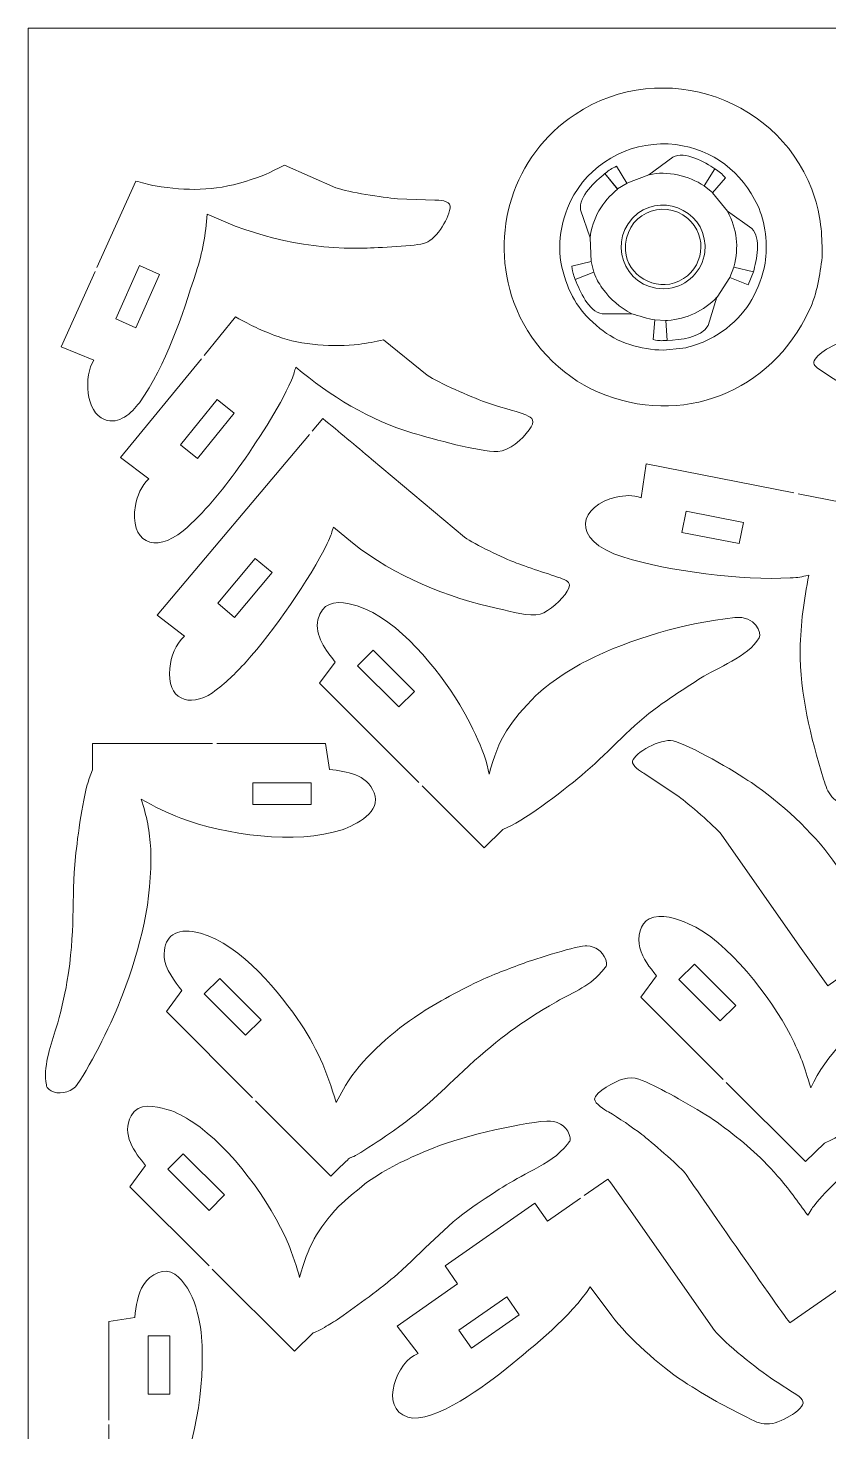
# Model space of a CAD drawing. Header units: centimetres. Extents: x -72 to 73, y -15 to 15.
# Drawn here: x 20.5 to 31.47, y -4.39 to 14.85 of the extents above; entities that cross this region are included whole.
import ezdxf

# ---------------------------------------------------------------- set-up
doc = ezdxf.new("R2010")
doc.units = ezdxf.units.CM
doc.header["$MEASUREMENT"] = 0
doc.layers.add('Camada 1', color=7, linetype='Continuous')

msp = doc.modelspace()

# ---------------------------------------------------------------- linework, layer by layer
at = {"layer": 'Camada 1', "color": 1, "lineweight": 9}
for points, knots in [([(20.5, -14.85), (20.5, -14.85), (41.5, -14.85), (41.5, -14.85), (41.5, -14.85), (41.5, -14.85), (41.5, 14.85), (41.5, 14.85), (41.5, 14.85), (41.5, 14.85), (20.5, 14.85), (20.5, 14.85), (20.5, 14.85), (20.5, 14.85), (20.5, -14.85), (20.5, -14.85), (20.5, -14.85), (20.5, -14.85), (20.5, -14.85), (20.5, -14.85)], [0, 0, 0, 0, 0.16666667, 0.16666667, 0.16666667, 0.16666667, 0.33333333, 0.33333333, 0.33333333, 0.33333333, 0.5, 0.5, 0.5, 0.5, 0.66666667, 0.66666667, 0.66666667, 0.66666667, 1, 1, 1, 1]), ([(30.06676, 10.7346), (29.89395, 10.60123), (29.68594, 10.50146), (29.46967, 10.46105), (29.46967, 10.46105), (29.46967, 10.46105), (29.19906, 10.43752), (29.19906, 10.43752), (29.19906, 10.43752), (28.90188, 10.43752), (28.56685, 10.53845), (28.33137, 10.7346), (28.33137, 10.7346), (28.05985, 10.96078), (27.92567, 11.1634), (27.82839, 11.50818), (27.82839, 11.50818), (27.73115, 11.85283), (27.80036, 12.25256), (27.9784, 12.56412), (27.9784, 12.56412), (28.25615, 13.05014), (28.82076, 13.32138), (29.3726, 13.25239), (29.3726, 13.25239), (29.88714, 13.18807), (30.27965, 12.87825), (30.49619, 12.41705), (30.49619, 12.41705), (30.59751, 12.20128), (30.64052, 11.86605), (30.5962, 11.62877), (30.5962, 11.62877), (30.52843, 11.26596), (30.36217, 10.96258), (30.06676, 10.7346)], [0, 0, 0, 0, 0.1, 0.1, 0.1, 0.1, 0.2, 0.2, 0.2, 0.2, 0.3, 0.3, 0.3, 0.3, 0.4, 0.4, 0.4, 0.4, 0.5, 0.5, 0.5, 0.5, 0.6, 0.6, 0.6, 0.6, 0.7, 0.7, 0.7, 0.7, 0.8, 0.8, 0.8, 0.8, 1, 1, 1, 1]), ([(29.00199, 12.84061), (29.00199, 12.84061), (28.70491, 12.72589), (28.70491, 12.72589), (28.70491, 12.72589), (28.70491, 12.72589), (28.56079, 12.95532), (28.56079, 12.95532), (28.56079, 12.95532), (28.49168, 12.92569), (28.45944, 12.90456), (28.40196, 12.85531), (28.40196, 12.85531), (28.40196, 12.85531), (28.5755, 12.64647), (28.5755, 12.64647), (28.5755, 12.64647), (28.5755, 12.64647), (28.70786, 12.72589), (28.70786, 12.72589)], [0, 0, 0, 0, 0.16666667, 0.16666667, 0.16666667, 0.16666667, 0.33333333, 0.33333333, 0.33333333, 0.33333333, 0.5, 0.5, 0.5, 0.5, 0.66666667, 0.66666667, 0.66666667, 0.66666667, 1, 1, 1, 1]), ([(30.08147, 12.34057), (30.08147, 12.34057), (29.87851, 12.59059), (29.87851, 12.59059), (29.87851, 12.59059), (29.87851, 12.59059), (30.05499, 12.79943), (30.05499, 12.79943), (30.05499, 12.79943), (30.00389, 12.85053), (29.97358, 12.88356), (29.90793, 12.92001), (29.90793, 12.92001), (29.90793, 12.92001), (29.7638, 12.68764), (29.7638, 12.68764), (29.7638, 12.68764), (29.7638, 12.68764), (29.88145, 12.59059), (29.88145, 12.59059)], [0, 0, 0, 0, 0.16666667, 0.16666667, 0.16666667, 0.16666667, 0.33333333, 0.33333333, 0.33333333, 0.33333333, 0.5, 0.5, 0.5, 0.5, 0.66666667, 0.66666667, 0.66666667, 0.66666667, 1, 1, 1, 1]), ([(29.76968, 11.7729), (29.7404, 11.52489), (29.52955, 11.31161), (29.27554, 11.28169), (29.27554, 11.28169), (29.27554, 11.28169), (29.19906, 11.27581), (29.19906, 11.27581), (29.19906, 11.27581), (28.65997, 11.27581), (28.40837, 11.96639), (28.85492, 12.31116), (28.85492, 12.31116), (29.22802, 12.59922), (29.83316, 12.31043), (29.76968, 11.7729)], [0, 0, 0, 0, 0.2, 0.2, 0.2, 0.2, 0.4, 0.4, 0.4, 0.4, 0.6, 0.6, 0.6, 0.6, 1, 1, 1, 1]), ([(28.199, 11.97291), (28.199, 11.97291), (28.21371, 11.6523), (28.21371, 11.6523), (28.21371, 11.6523), (28.21371, 11.6523), (27.94899, 11.58465), (27.94899, 11.58465), (27.94899, 11.58465), (27.96264, 11.47548), (27.96465, 11.49653), (27.99605, 11.40227), (27.99605, 11.40227), (27.99605, 11.40227), (28.25195, 11.50229), (28.25195, 11.50229), (28.25195, 11.50229), (28.25195, 11.50229), (28.21371, 11.6523), (28.21371, 11.6523)], [0, 0, 0, 0, 0.16666667, 0.16666667, 0.16666667, 0.16666667, 0.33333333, 0.33333333, 0.33333333, 0.33333333, 0.5, 0.5, 0.5, 0.5, 0.66666667, 0.66666667, 0.66666667, 0.66666667, 1, 1, 1, 1]), ([(29.94028, 11.16404), (29.94028, 11.16404), (30.11382, 11.4317), (30.11382, 11.4317), (30.11382, 11.4317), (30.11382, 11.4317), (30.36678, 11.32875), (30.36678, 11.32875), (30.36678, 11.32875), (30.36678, 11.32875), (30.43737, 11.50818), (30.43737, 11.50818), (30.43737, 11.50818), (30.43737, 11.50818), (30.16971, 11.57288), (30.16971, 11.57288), (30.16971, 11.57288), (30.16971, 11.57288), (30.11382, 11.4317), (30.11382, 11.4317)], [0, 0, 0, 0, 0.16666667, 0.16666667, 0.16666667, 0.16666667, 0.33333333, 0.33333333, 0.33333333, 0.33333333, 0.5, 0.5, 0.5, 0.5, 0.66666667, 0.66666667, 0.66666667, 0.66666667, 1, 1, 1, 1]), ([(28.77257, 10.9346), (28.8571, 10.90927), (28.99946, 10.86287), (29.08435, 10.85226), (29.08435, 10.85226), (29.08435, 10.85226), (29.06376, 10.58165), (29.06376, 10.58165), (29.06376, 10.58165), (29.16625, 10.55887), (29.15501, 10.56695), (29.25495, 10.56695), (29.25495, 10.56695), (29.25495, 10.56695), (29.2373, 10.84049), (29.2373, 10.84049), (29.2373, 10.84049), (29.2373, 10.84049), (29.08435, 10.85226), (29.08435, 10.85226)], [0, 0, 0, 0, 0.16666667, 0.16666667, 0.16666667, 0.16666667, 0.33333333, 0.33333333, 0.33333333, 0.33333333, 0.5, 0.5, 0.5, 0.5, 0.66666667, 0.66666667, 0.66666667, 0.66666667, 1, 1, 1, 1])]:
    msp.add_open_spline(points, degree=3, knots=knots, dxfattribs=at)
at = {"layer": 'Camada 1', "color": 3, "lineweight": 9}
for points, knots in [([(31.3786, 11.71113), (31.3786, 11.98321), (31.3708, 12.22092), (31.27859, 12.51706), (31.27859, 12.51706), (30.8546, 13.87872), (29.20071, 14.466), (27.99311, 13.66711), (27.99311, 13.66711), (27.14011, 13.10281), (26.81318, 12.03081), (27.15483, 11.0905), (27.15483, 11.0905), (27.34785, 10.55924), (27.78691, 10.08427), (28.30783, 9.86101), (28.30783, 9.86101), (29.44626, 9.37309), (30.67964, 9.85477), (31.20212, 10.98166), (31.20212, 10.98166), (31.31163, 11.21786), (31.34766, 11.46364), (31.3786, 11.71113)], [0, 0, 0, 0, 0.14285714, 0.14285714, 0.14285714, 0.14285714, 0.28571429, 0.28571429, 0.28571429, 0.28571429, 0.42857143, 0.42857143, 0.42857143, 0.42857143, 0.57142857, 0.57142857, 0.57142857, 0.57142857, 0.71428571, 0.71428571, 0.71428571, 0.71428571, 1, 1, 1, 1]), ([(21.44089, 11.56668), (21.44089, 11.56668), (21.97539, 12.75208), (21.97539, 12.75208), (21.97539, 12.75208), (22.0539, 12.73615), (22.14648, 12.70299), (22.24293, 12.6877), (22.24293, 12.6877), (22.68234, 12.61671), (23.03427, 12.61379), (23.47669, 12.74692), (23.47669, 12.74692), (23.70977, 12.81706), (23.8008, 12.86453), (24.01441, 12.97115), (24.01441, 12.97115), (24.01441, 12.97115), (24.71692, 12.66159), (24.71692, 12.66159), (24.71692, 12.66159), (24.89895, 12.5983), (25.34808, 12.52798), (25.5611, 12.51112), (25.5611, 12.51112), (25.5611, 12.51112), (26.07028, 12.49048), (26.07028, 12.49048), (26.07028, 12.49048), (26.12653, 12.49222), (26.28104, 12.48779), (26.28198, 12.4091), (26.28198, 12.4091), (26.28368, 12.26655), (26.1046, 11.96674), (25.94507, 11.9055), (25.94507, 11.9055), (25.82312, 11.85868), (25.28824, 11.8396), (25.1082, 11.83378), (25.1082, 11.83378), (24.35835, 11.81418), (23.62848, 11.98096), (22.95288, 12.30079), (22.95288, 12.30079), (22.93659, 12.02093), (22.88888, 11.7792), (22.80153, 11.50528), (22.80153, 11.50528), (22.6056, 10.89078), (22.39562, 10.24959), (22.02716, 9.71539), (22.02716, 9.71539), (21.91582, 9.57322), (21.74819, 9.40983), (21.54768, 9.48455), (21.54768, 9.48455), (21.28542, 9.58228), (21.25984, 10.08482), (21.40188, 10.29965), (21.40188, 10.29965), (21.40188, 10.29965), (20.95133, 10.48095), (20.95133, 10.48095), (20.95133, 10.48095), (20.95133, 10.48095), (21.41671, 11.51305), (21.41671, 11.51305)], [0, 0, 0, 0, 0.05555556, 0.05555556, 0.05555556, 0.05555556, 0.11111111, 0.11111111, 0.11111111, 0.11111111, 0.16666667, 0.16666667, 0.16666667, 0.16666667, 0.22222222, 0.22222222, 0.22222222, 0.22222222, 0.27777778, 0.27777778, 0.27777778, 0.27777778, 0.33333333, 0.33333333, 0.33333333, 0.33333333, 0.38888889, 0.38888889, 0.38888889, 0.38888889, 0.44444444, 0.44444444, 0.44444444, 0.44444444, 0.5, 0.5, 0.5, 0.5, 0.55555556, 0.55555556, 0.55555556, 0.55555556, 0.61111111, 0.61111111, 0.61111111, 0.61111111, 0.66666667, 0.66666667, 0.66666667, 0.66666667, 0.72222222, 0.72222222, 0.72222222, 0.72222222, 0.77777778, 0.77777778, 0.77777778, 0.77777778, 0.83333333, 0.83333333, 0.83333333, 0.83333333, 0.88888889, 0.88888889, 0.88888889, 0.88888889, 1, 1, 1, 1]), ([(22.91139, 10.36277), (22.91139, 10.36277), (23.34362, 10.89013), (23.34362, 10.89013), (23.34362, 10.89013), (23.57914, 10.76208), (23.66518, 10.71918), (23.92403, 10.6207), (23.92403, 10.6207), (24.23625, 10.50192), (24.69335, 10.47612), (25.03096, 10.51537), (25.03096, 10.51537), (25.14393, 10.52851), (25.25635, 10.5524), (25.36757, 10.57585), (25.36757, 10.57585), (25.36757, 10.57585), (25.96831, 10.09315), (25.96831, 10.09315), (25.96831, 10.09315), (26.13188, 9.98364), (26.55898, 9.79782), (26.76634, 9.72321), (26.76634, 9.72321), (26.94543, 9.65878), (27.14695, 9.61169), (27.32021, 9.5472), (27.32021, 9.5472), (27.41518, 9.50545), (27.45496, 9.47041), (27.36264, 9.34254), (27.36264, 9.34254), (27.27404, 9.21984), (27.09415, 9.04875), (26.93366, 9.04649), (26.93366, 9.04649), (26.68011, 9.04292), (26.05001, 9.21587), (25.77158, 9.2987), (25.77158, 9.2987), (25.18569, 9.47298), (24.62948, 9.81185), (24.16869, 10.20306), (24.16869, 10.20306), (24.14721, 10.14579), (24.14853, 10.12061), (24.10793, 10.0252), (24.10793, 10.0252), (23.9353, 9.61951), (23.6342, 9.18287), (23.37954, 8.81725), (23.37954, 8.81725), (23.15681, 8.50874), (22.91546, 8.20752), (22.62476, 7.95995), (22.62476, 7.95995), (22.23116, 7.63486), (21.88494, 7.81154), (21.96945, 8.30515), (21.96945, 8.30515), (21.99177, 8.43548), (22.05127, 8.58176), (22.15262, 8.67156), (22.15262, 8.67156), (22.15262, 8.67156), (21.76434, 8.96326), (21.76434, 8.96326), (21.76434, 8.96326), (21.76434, 8.96326), (22.87409, 10.31727), (22.87409, 10.31727)], [0, 0, 0, 0, 0.05263158, 0.05263158, 0.05263158, 0.05263158, 0.10526316, 0.10526316, 0.10526316, 0.10526316, 0.15789474, 0.15789474, 0.15789474, 0.15789474, 0.21052632, 0.21052632, 0.21052632, 0.21052632, 0.26315789, 0.26315789, 0.26315789, 0.26315789, 0.31578947, 0.31578947, 0.31578947, 0.31578947, 0.36842105, 0.36842105, 0.36842105, 0.36842105, 0.42105263, 0.42105263, 0.42105263, 0.42105263, 0.47368421, 0.47368421, 0.47368421, 0.47368421, 0.52631579, 0.52631579, 0.52631579, 0.52631579, 0.57894737, 0.57894737, 0.57894737, 0.57894737, 0.63157895, 0.63157895, 0.63157895, 0.63157895, 0.68421053, 0.68421053, 0.68421053, 0.68421053, 0.73684211, 0.73684211, 0.73684211, 0.73684211, 0.78947368, 0.78947368, 0.78947368, 0.78947368, 0.84210526, 0.84210526, 0.84210526, 0.84210526, 0.89473684, 0.89473684, 0.89473684, 0.89473684, 1, 1, 1, 1]), ([(35.98325, 8.62879), (35.98325, 8.62879), (33.93854, 7.20216), (33.93854, 7.20216), (33.93854, 7.20216), (33.93854, 7.20216), (33.43845, 7.91125), (33.43845, 7.91125), (33.43845, 7.91125), (33.43845, 7.91125), (32.48356, 9.27497), (32.48356, 9.27497), (32.48356, 9.27497), (32.39399, 9.37397), (32.21695, 9.53307), (32.11169, 9.62142), (32.11169, 9.62142), (31.94367, 9.76244), (31.71891, 9.93876), (31.52994, 10.04712), (31.52994, 10.04712), (31.52994, 10.04712), (31.31618, 10.18831), (31.31618, 10.18831), (31.31618, 10.18831), (31.25456, 10.24324), (31.24206, 10.26784), (31.29978, 10.33481), (31.29978, 10.33481), (31.39796, 10.44871), (31.69125, 10.60992), (31.86697, 10.54525), (31.86697, 10.54525), (32.12238, 10.45127), (32.58802, 10.17954), (32.83524, 10.02394), (32.83524, 10.02394), (33.40749, 9.65721), (33.80098, 9.22419), (34.18387, 8.67737), (34.18387, 8.67737), (34.28981, 8.91495), (34.82606, 9.37128), (35.03363, 9.55604), (35.03363, 9.55604), (35.41071, 9.89169), (35.89685, 10.23665), (36.37038, 10.44178), (36.37038, 10.44178), (36.55192, 10.51689), (36.84441, 10.50048), (36.88994, 10.23824), (36.88994, 10.23824), (36.9261, 10.02999), (36.76064, 9.70312), (36.54159, 9.59217), (36.54159, 9.59217), (36.54159, 9.59217), (36.82838, 9.21846), (36.82838, 9.21846), (36.82838, 9.21846), (36.82838, 9.21846), (36.03149, 8.66245), (36.03149, 8.66245)], [0, 0, 0, 0, 0.05882353, 0.05882353, 0.05882353, 0.05882353, 0.11764706, 0.11764706, 0.11764706, 0.11764706, 0.17647059, 0.17647059, 0.17647059, 0.17647059, 0.23529412, 0.23529412, 0.23529412, 0.23529412, 0.29411765, 0.29411765, 0.29411765, 0.29411765, 0.35294118, 0.35294118, 0.35294118, 0.35294118, 0.41176471, 0.41176471, 0.41176471, 0.41176471, 0.47058824, 0.47058824, 0.47058824, 0.47058824, 0.52941176, 0.52941176, 0.52941176, 0.52941176, 0.58823529, 0.58823529, 0.58823529, 0.58823529, 0.64705882, 0.64705882, 0.64705882, 0.64705882, 0.70588235, 0.70588235, 0.70588235, 0.70588235, 0.76470588, 0.76470588, 0.76470588, 0.76470588, 0.82352941, 0.82352941, 0.82352941, 0.82352941, 0.88235294, 0.88235294, 0.88235294, 0.88235294, 1, 1, 1, 1]), ([(24.39184, 9.32335), (24.39184, 9.32335), (24.53823, 9.49723), (24.53823, 9.49723), (24.53823, 9.49723), (24.76331, 9.31535), (24.98363, 9.12834), (25.20481, 8.94174), (25.20481, 8.94174), (25.20481, 8.94174), (26.48013, 7.87161), (26.48013, 7.87161), (26.48013, 7.87161), (26.6175, 7.7702), (27.01096, 7.58855), (27.18959, 7.51821), (27.18959, 7.51821), (27.35411, 7.45343), (27.72416, 7.34142), (27.84409, 7.29154), (27.84409, 7.29154), (27.91834, 7.25415), (27.94384, 7.22924), (27.88535, 7.13022), (27.88535, 7.13022), (27.82137, 7.02187), (27.63955, 6.85176), (27.51598, 6.81813), (27.51598, 6.81813), (27.36854, 6.778), (27.1112, 6.8567), (26.95433, 6.89009), (26.95433, 6.89009), (26.23049, 7.04416), (25.52876, 7.33729), (24.94408, 7.7936), (24.94408, 7.7936), (24.94408, 7.7936), (24.68306, 8.00878), (24.68306, 8.00878), (24.68306, 8.00878), (24.64688, 7.89873), (24.65474, 7.90008), (24.59832, 7.78423), (24.59832, 7.78423), (24.36379, 7.30262), (23.85632, 6.57577), (23.48749, 6.16296), (23.48749, 6.16296), (23.3273, 5.99451), (23.21681, 5.87931), (23.02547, 5.74047), (23.02547, 5.74047), (22.70326, 5.52496), (22.39509, 5.65298), (22.44099, 6.07348), (22.44099, 6.07348), (22.45916, 6.23999), (22.51522, 6.4009), (22.64246, 6.51494), (22.64246, 6.51494), (22.64246, 6.51494), (22.2706, 6.80393), (22.2706, 6.80393), (22.2706, 6.80393), (22.2706, 6.80393), (24.35395, 9.27835), (24.35395, 9.27835)], [0, 0, 0, 0, 0.05555556, 0.05555556, 0.05555556, 0.05555556, 0.11111111, 0.11111111, 0.11111111, 0.11111111, 0.16666667, 0.16666667, 0.16666667, 0.16666667, 0.22222222, 0.22222222, 0.22222222, 0.22222222, 0.27777778, 0.27777778, 0.27777778, 0.27777778, 0.33333333, 0.33333333, 0.33333333, 0.33333333, 0.38888889, 0.38888889, 0.38888889, 0.38888889, 0.44444444, 0.44444444, 0.44444444, 0.44444444, 0.5, 0.5, 0.5, 0.5, 0.55555556, 0.55555556, 0.55555556, 0.55555556, 0.61111111, 0.61111111, 0.61111111, 0.61111111, 0.66666667, 0.66666667, 0.66666667, 0.66666667, 0.72222222, 0.72222222, 0.72222222, 0.72222222, 0.77777778, 0.77777778, 0.77777778, 0.77777778, 0.83333333, 0.83333333, 0.83333333, 0.83333333, 0.88888889, 0.88888889, 0.88888889, 0.88888889, 1, 1, 1, 1]), ([(31.04914, 8.4686), (31.04914, 8.4686), (32.4274, 8.19831), (32.4274, 8.19831), (32.4274, 8.19831), (32.4274, 8.19831), (32.33776, 7.70633), (32.33776, 7.70633), (32.33776, 7.70633), (32.27055, 7.35705), (31.9478, 5.80226), (31.94546, 5.6881), (31.94546, 5.6881), (31.9346, 5.15757), (31.98594, 4.83854), (32.08485, 4.3396), (32.08485, 4.3396), (32.09467, 4.29009), (32.12764, 4.16346), (32.06634, 4.13644), (32.06634, 4.13644), (31.9523, 4.08615), (31.60971, 4.19468), (31.51334, 4.31286), (31.51334, 4.31286), (31.45115, 4.38912), (31.43041, 4.4549), (31.39895, 4.55682), (31.39895, 4.55682), (31.21837, 5.14263), (31.07388, 5.70976), (31.07843, 6.33006), (31.07843, 6.33006), (31.08111, 6.69451), (31.13259, 7.00767), (31.19579, 7.35), (31.19579, 7.35), (31.08092, 7.32816), (31.06853, 7.31968), (30.93987, 7.31285), (30.93987, 7.31285), (30.28608, 7.27817), (29.27107, 7.40638), (28.66091, 7.59704), (28.66091, 7.59704), (27.88412, 7.83977), (28.07257, 8.31213), (28.55724, 8.42021), (28.55724, 8.42021), (28.67573, 8.44022), (28.78459, 8.46071), (28.89995, 8.41054), (28.89995, 8.41054), (28.89995, 8.41054), (28.96953, 8.87643), (28.96953, 8.87643), (28.96953, 8.87643), (28.96953, 8.87643), (30.99141, 8.47991), (30.99141, 8.47991)], [0, 0, 0, 0, 0.0625, 0.0625, 0.0625, 0.0625, 0.125, 0.125, 0.125, 0.125, 0.1875, 0.1875, 0.1875, 0.1875, 0.25, 0.25, 0.25, 0.25, 0.3125, 0.3125, 0.3125, 0.3125, 0.375, 0.375, 0.375, 0.375, 0.4375, 0.4375, 0.4375, 0.4375, 0.5, 0.5, 0.5, 0.5, 0.5625, 0.5625, 0.5625, 0.5625, 0.625, 0.625, 0.625, 0.625, 0.6875, 0.6875, 0.6875, 0.6875, 0.75, 0.75, 0.75, 0.75, 0.8125, 0.8125, 0.8125, 0.8125, 0.875, 0.875, 0.875, 0.875, 1, 1, 1, 1]), ([(25.89681, 4.46637), (25.89681, 4.46637), (26.74853, 3.61465), (26.74853, 3.61465), (26.74853, 3.61465), (26.74853, 3.61465), (27.00435, 3.86631), (27.00435, 3.86631), (27.00435, 3.86631), (27.00435, 3.86631), (27.0709, 3.89543), (27.0709, 3.89543), (27.0709, 3.89543), (27.34109, 4.01715), (27.88938, 4.43909), (28.13788, 4.65458), (28.13788, 4.65458), (28.47745, 4.94905), (28.76991, 5.29187), (29.14035, 5.55723), (29.14035, 5.55723), (29.32652, 5.69058), (29.51885, 5.81544), (29.71231, 5.93784), (29.71231, 5.93784), (29.94141, 6.08279), (30.35936, 6.23016), (30.51721, 6.49316), (30.51721, 6.49316), (30.55134, 6.55003), (30.4679, 6.80108), (30.18236, 6.76978), (30.18236, 6.76978), (29.47461, 6.69223), (28.77899, 6.4893), (28.14411, 6.17495), (28.14411, 6.17495), (27.94017, 6.06785), (27.61779, 5.86077), (27.45777, 5.70075), (27.45777, 5.70075), (27.11257, 5.35356), (26.94028, 5.116), (26.81717, 4.62338), (26.81717, 4.62338), (26.76472, 4.93731), (26.52467, 5.40874), (26.34504, 5.68618), (26.34504, 5.68618), (26.04104, 6.15568), (25.48039, 6.84243), (24.89747, 6.95904), (24.89747, 6.95904), (24.68941, 7.00066), (24.52805, 6.96994), (24.47111, 6.74067), (24.47111, 6.74067), (24.4182, 6.52762), (24.58496, 6.31616), (24.70612, 6.16038), (24.70612, 6.16038), (24.70612, 6.16038), (24.49398, 5.8692), (24.49398, 5.8692), (24.49398, 5.8692), (24.49398, 5.8692), (25.85522, 4.50796), (25.85522, 4.50796)], [0, 0, 0, 0, 0.05555556, 0.05555556, 0.05555556, 0.05555556, 0.11111111, 0.11111111, 0.11111111, 0.11111111, 0.16666667, 0.16666667, 0.16666667, 0.16666667, 0.22222222, 0.22222222, 0.22222222, 0.22222222, 0.27777778, 0.27777778, 0.27777778, 0.27777778, 0.33333333, 0.33333333, 0.33333333, 0.33333333, 0.38888889, 0.38888889, 0.38888889, 0.38888889, 0.44444444, 0.44444444, 0.44444444, 0.44444444, 0.5, 0.5, 0.5, 0.5, 0.55555556, 0.55555556, 0.55555556, 0.55555556, 0.61111111, 0.61111111, 0.61111111, 0.61111111, 0.66666667, 0.66666667, 0.66666667, 0.66666667, 0.72222222, 0.72222222, 0.72222222, 0.72222222, 0.77777778, 0.77777778, 0.77777778, 0.77777778, 0.83333333, 0.83333333, 0.83333333, 0.83333333, 0.88888889, 0.88888889, 0.88888889, 0.88888889, 1, 1, 1, 1]), ([(23.02475, 5.04487), (23.02475, 5.04487), (21.3828, 5.04487), (21.3828, 5.04487), (21.3828, 5.04487), (21.3828, 5.04487), (21.3828, 4.6831), (21.3828, 4.6831), (21.3828, 4.6831), (21.3828, 4.6831), (21.33574, 4.5625), (21.33574, 4.5625), (21.33574, 4.5625), (21.25732, 4.33803), (21.17559, 3.75654), (21.15044, 3.49479), (21.15044, 3.49479), (21.09191, 2.88578), (21.15292, 2.48114), (21.03278, 1.77115), (21.03278, 1.77115), (21.00194, 1.59957), (20.93689, 1.31193), (20.88571, 1.14758), (20.88571, 1.14758), (20.81544, 0.92192), (20.7148, 0.65007), (20.74453, 0.41226), (20.74453, 0.41226), (20.75324, 0.34262), (20.74706, 0.3109), (20.84748, 0.27107), (20.84748, 0.27107), (20.96261, 0.22541), (21.11375, 0.28381), (21.17397, 0.37107), (21.17397, 0.37107), (21.37946, 0.66887), (21.65976, 1.24259), (21.79459, 1.60057), (21.79459, 1.60057), (22.04485, 2.26502), (22.20195, 2.88914), (22.17991, 3.59773), (22.17991, 3.59773), (22.16515, 3.83468), (22.1276, 4.05597), (22.04754, 4.28012), (22.04754, 4.28012), (22.23808, 4.17775), (22.3971, 4.09747), (22.59464, 4.02128), (22.59464, 4.02128), (23.18856, 3.79222), (24.17711, 3.65241), (24.80065, 3.86246), (24.80065, 3.86246), (24.99162, 3.92679), (25.34669, 4.11223), (25.24185, 4.36836), (25.24185, 4.36836), (25.13521, 4.62889), (24.86948, 4.6588), (24.62711, 4.68897), (24.62711, 4.68897), (24.62711, 4.68897), (24.57416, 5.04487), (24.57416, 5.04487), (24.57416, 5.04487), (24.57416, 5.04487), (23.08357, 5.04487), (23.08357, 5.04487)], [0, 0, 0, 0, 0.05263158, 0.05263158, 0.05263158, 0.05263158, 0.10526316, 0.10526316, 0.10526316, 0.10526316, 0.15789474, 0.15789474, 0.15789474, 0.15789474, 0.21052632, 0.21052632, 0.21052632, 0.21052632, 0.26315789, 0.26315789, 0.26315789, 0.26315789, 0.31578947, 0.31578947, 0.31578947, 0.31578947, 0.36842105, 0.36842105, 0.36842105, 0.36842105, 0.42105263, 0.42105263, 0.42105263, 0.42105263, 0.47368421, 0.47368421, 0.47368421, 0.47368421, 0.52631579, 0.52631579, 0.52631579, 0.52631579, 0.57894737, 0.57894737, 0.57894737, 0.57894737, 0.63157895, 0.63157895, 0.63157895, 0.63157895, 0.68421053, 0.68421053, 0.68421053, 0.68421053, 0.73684211, 0.73684211, 0.73684211, 0.73684211, 0.78947368, 0.78947368, 0.78947368, 0.78947368, 0.84210526, 0.84210526, 0.84210526, 0.84210526, 0.89473684, 0.89473684, 0.89473684, 0.89473684, 1, 1, 1, 1]), ([(31.85136, 2.00145), (31.85136, 2.00145), (31.45482, 1.72379), (31.45482, 1.72379), (31.45482, 1.72379), (31.45482, 1.72379), (31.06704, 2.26734), (31.06704, 2.26734), (31.06704, 2.26734), (31.06704, 2.26734), (29.99645, 3.80142), (29.99645, 3.80142), (29.99645, 3.80142), (29.90224, 3.9117), (29.53549, 4.23134), (29.41927, 4.31291), (29.41927, 4.31291), (29.41927, 4.31291), (28.93778, 4.63646), (28.93778, 4.63646), (28.93778, 4.63646), (28.89327, 4.66324), (28.76399, 4.74142), (28.78137, 4.80342), (28.78137, 4.80342), (28.81179, 4.91198), (29.15367, 5.12033), (29.33893, 5.07891), (29.33893, 5.07891), (29.5589, 5.02974), (30.17785, 4.66536), (30.41034, 4.50774), (30.41034, 4.50774), (30.8079, 4.2382), (31.25158, 3.83048), (31.52398, 3.44548), (31.52398, 3.44548), (31.52398, 3.44548), (31.69847, 3.20141), (31.69847, 3.20141), (31.69847, 3.20141), (31.80874, 3.36289), (31.91155, 3.48697), (32.05504, 3.63062), (32.05504, 3.63062), (32.45371, 4.02975), (33.65376, 5.06804), (34.14208, 4.99863), (34.14208, 4.99863), (34.60069, 4.93343), (34.37358, 4.28061), (34.0957, 4.13669), (34.0957, 4.13669), (34.0957, 4.13669), (34.05618, 4.11621), (34.05618, 4.11621), (34.05618, 4.11621), (34.05618, 4.11621), (34.34467, 3.7401), (34.34467, 3.7401), (34.34467, 3.7401), (34.34467, 3.7401), (33.51655, 3.16384), (33.51655, 3.16384), (33.51655, 3.16384), (33.51655, 3.16384), (33.68623, 2.91639), (33.68623, 2.91639), (33.68623, 2.91639), (33.68623, 2.91639), (32.45983, 2.05766), (32.45983, 2.05766), (32.45983, 2.05766), (32.45983, 2.05766), (32.28366, 2.30414), (32.28366, 2.30414), (32.28366, 2.30414), (32.28366, 2.30414), (31.89955, 2.03519), (31.89955, 2.03519)], [0, 0, 0, 0, 0.04761905, 0.04761905, 0.04761905, 0.04761905, 0.0952381, 0.0952381, 0.0952381, 0.0952381, 0.14285714, 0.14285714, 0.14285714, 0.14285714, 0.19047619, 0.19047619, 0.19047619, 0.19047619, 0.23809524, 0.23809524, 0.23809524, 0.23809524, 0.28571429, 0.28571429, 0.28571429, 0.28571429, 0.33333333, 0.33333333, 0.33333333, 0.33333333, 0.38095238, 0.38095238, 0.38095238, 0.38095238, 0.42857143, 0.42857143, 0.42857143, 0.42857143, 0.47619048, 0.47619048, 0.47619048, 0.47619048, 0.52380952, 0.52380952, 0.52380952, 0.52380952, 0.57142857, 0.57142857, 0.57142857, 0.57142857, 0.61904762, 0.61904762, 0.61904762, 0.61904762, 0.66666667, 0.66666667, 0.66666667, 0.66666667, 0.71428571, 0.71428571, 0.71428571, 0.71428571, 0.76190476, 0.76190476, 0.76190476, 0.76190476, 0.80952381, 0.80952381, 0.80952381, 0.80952381, 0.85714286, 0.85714286, 0.85714286, 0.85714286, 0.9047619, 0.9047619, 0.9047619, 0.9047619, 1, 1, 1, 1]), ([(30.06498, 0.39893), (30.06498, 0.39893), (31.15066, -0.68675), (31.15066, -0.68675), (31.15066, -0.68675), (31.15066, -0.68675), (31.40855, -0.43302), (31.40855, -0.43302), (31.40855, -0.43302), (31.40855, -0.43302), (31.50632, -0.38934), (31.50632, -0.38934), (31.50632, -0.38934), (31.74759, -0.27197), (32.25803, 0.11026), (32.48176, 0.30325), (32.48176, 0.30325), (32.48176, 0.30325), (33.02252, 0.81073), (33.02252, 0.81073), (33.02252, 0.81073), (33.40325, 1.15823), (33.60087, 1.31367), (34.03541, 1.58652), (34.03541, 1.58652), (34.33366, 1.77379), (34.7289, 1.91537), (34.90686, 2.1751), (34.90686, 2.1751), (34.97276, 2.27129), (34.85768, 2.44949), (34.65728, 2.47045), (34.65728, 2.47045), (34.5458, 2.48211), (33.86414, 2.26291), (33.70471, 2.20423), (33.70471, 2.20423), (32.76922, 1.85986), (31.65608, 1.2418), (31.22138, 0.32405), (31.22138, 0.32405), (31.13102, 0.63126), (31.08791, 0.76072), (30.94476, 1.04575), (30.94476, 1.04575), (30.67939, 1.56228), (30.08093, 2.34724), (29.54918, 2.57445), (29.54918, 2.57445), (29.39872, 2.63874), (29.16812, 2.72127), (29.0105, 2.64308), (29.0105, 2.64308), (28.88398, 2.58032), (28.84141, 2.3909), (28.88155, 2.24374), (28.88155, 2.24374), (28.92322, 2.09096), (29.01283, 1.98154), (29.10825, 1.85897), (29.10825, 1.85897), (29.10825, 1.85897), (28.89611, 1.5678), (28.89611, 1.5678), (28.89611, 1.5678), (28.89611, 1.5678), (30.02338, 0.44052), (30.02338, 0.44052)], [0, 0, 0, 0, 0.05555556, 0.05555556, 0.05555556, 0.05555556, 0.11111111, 0.11111111, 0.11111111, 0.11111111, 0.16666667, 0.16666667, 0.16666667, 0.16666667, 0.22222222, 0.22222222, 0.22222222, 0.22222222, 0.27777778, 0.27777778, 0.27777778, 0.27777778, 0.33333333, 0.33333333, 0.33333333, 0.33333333, 0.38888889, 0.38888889, 0.38888889, 0.38888889, 0.44444444, 0.44444444, 0.44444444, 0.44444444, 0.5, 0.5, 0.5, 0.5, 0.55555556, 0.55555556, 0.55555556, 0.55555556, 0.61111111, 0.61111111, 0.61111111, 0.61111111, 0.66666667, 0.66666667, 0.66666667, 0.66666667, 0.72222222, 0.72222222, 0.72222222, 0.72222222, 0.77777778, 0.77777778, 0.77777778, 0.77777778, 0.83333333, 0.83333333, 0.83333333, 0.83333333, 0.88888889, 0.88888889, 0.88888889, 0.88888889, 1, 1, 1, 1]), ([(23.61594, 0.14827), (23.61594, 0.14827), (24.64877, -0.88456), (24.64877, -0.88456), (24.64877, -0.88456), (25.05518, -0.48475), (24.81051, -0.71986), (25.05642, -0.56011), (25.05642, -0.56011), (25.20769, -0.46184), (25.36071, -0.36752), (25.50774, -0.26269), (25.50774, -0.26269), (25.99388, 0.08391), (26.1347, 0.25814), (26.53727, 0.62541), (26.53727, 0.62541), (26.97292, 1.02285), (27.2313, 1.20926), (27.73734, 1.50518), (27.73734, 1.50518), (27.97845, 1.64203), (28.21052, 1.72315), (28.39041, 1.95443), (28.39041, 1.95443), (28.41854, 1.99059), (28.44188, 2.01266), (28.41329, 2.08546), (28.41329, 2.08546), (28.36813, 2.20045), (28.27606, 2.26069), (28.15539, 2.27265), (28.15539, 2.27265), (28.05384, 2.28269), (27.42409, 2.08308), (27.29433, 2.03554), (27.29433, 2.03554), (27.08078, 1.9551), (26.86422, 1.87567), (26.6579, 1.77764), (26.6579, 1.77764), (26.39264, 1.6516), (26.03595, 1.45851), (25.79268, 1.29096), (25.79268, 1.29096), (25.44529, 1.05169), (25.06146, 0.71006), (24.84843, 0.35503), (24.84843, 0.35503), (24.84843, 0.35503), (24.71948, 0.12208), (24.71948, 0.12208), (24.71948, 0.12208), (24.59501, 0.55358), (24.4514, 0.89477), (24.18704, 1.27432), (24.18704, 1.27432), (23.87382, 1.72399), (23.32452, 2.37759), (22.75402, 2.46607), (22.75402, 2.46607), (22.49204, 2.5067), (22.35331, 2.37428), (22.36509, 2.11458), (22.36509, 2.11458), (22.37204, 1.96141), (22.51364, 1.77561), (22.60428, 1.65909), (22.60428, 1.65909), (22.60428, 1.65909), (22.39421, 1.36999), (22.39421, 1.36999), (22.39421, 1.36999), (22.39421, 1.36999), (23.57434, 0.18986), (23.57434, 0.18986)], [0, 0, 0, 0, 0.05, 0.05, 0.05, 0.05, 0.1, 0.1, 0.1, 0.1, 0.15, 0.15, 0.15, 0.15, 0.2, 0.2, 0.2, 0.2, 0.25, 0.25, 0.25, 0.25, 0.3, 0.3, 0.3, 0.3, 0.35, 0.35, 0.35, 0.35, 0.4, 0.4, 0.4, 0.4, 0.45, 0.45, 0.45, 0.45, 0.5, 0.5, 0.5, 0.5, 0.55, 0.55, 0.55, 0.55, 0.6, 0.6, 0.6, 0.6, 0.65, 0.65, 0.65, 0.65, 0.7, 0.7, 0.7, 0.7, 0.75, 0.75, 0.75, 0.75, 0.8, 0.8, 0.8, 0.8, 0.85, 0.85, 0.85, 0.85, 0.9, 0.9, 0.9, 0.9, 1, 1, 1, 1]), ([(32.34253, -1.91719), (32.34253, -1.91719), (30.93779, -2.89556), (30.93779, -2.89556), (30.93779, -2.89556), (30.88753, -2.8519), (29.49872, -0.84034), (29.4987, -0.84032), (29.4987, -0.84032), (29.40701, -0.73385), (29.03263, -0.41231), (28.9073, -0.31366), (28.9073, -0.31366), (28.77697, -0.21633), (28.5906, -0.08336), (28.45063, -0.00505), (28.45063, -0.00505), (28.40884, 0.01833), (28.25853, 0.11145), (28.26146, 0.16769), (28.26146, 0.16769), (28.26684, 0.27132), (28.5483, 0.41677), (28.65008, 0.44342), (28.65008, 0.44342), (28.833, 0.49129), (28.90064, 0.42966), (29.07733, 0.35119), (29.07733, 0.35119), (29.31779, 0.23324), (29.76567, -0.01553), (29.98295, -0.17809), (29.98295, -0.17809), (30.30885, -0.42191), (30.49909, -0.5837), (30.76859, -0.88472), (30.76859, -0.88472), (30.91949, -1.05328), (31.04761, -1.23944), (31.18072, -1.42202), (31.18072, -1.42202), (31.24193, -1.32861), (31.22811, -1.33786), (31.3072, -1.24369), (31.3072, -1.24369), (31.66354, -0.81937), (32.5866, -0.03897), (33.10965, 0.22307), (33.10965, 0.22307), (33.31097, 0.32392), (33.63514, 0.48526), (33.82313, 0.28101), (33.82313, 0.28101), (34.02096, 0.06607), (33.77416, -0.3939), (33.54084, -0.50555), (33.54084, -0.50555), (33.54084, -0.50555), (33.82691, -0.88334), (33.82691, -0.88334), (33.82691, -0.88334), (33.82691, -0.88334), (32.3908, -1.88357), (32.3908, -1.88357)], [0, 0, 0, 0, 0.05882353, 0.05882353, 0.05882353, 0.05882353, 0.11764706, 0.11764706, 0.11764706, 0.11764706, 0.17647059, 0.17647059, 0.17647059, 0.17647059, 0.23529412, 0.23529412, 0.23529412, 0.23529412, 0.29411765, 0.29411765, 0.29411765, 0.29411765, 0.35294118, 0.35294118, 0.35294118, 0.35294118, 0.41176471, 0.41176471, 0.41176471, 0.41176471, 0.47058824, 0.47058824, 0.47058824, 0.47058824, 0.52941176, 0.52941176, 0.52941176, 0.52941176, 0.58823529, 0.58823529, 0.58823529, 0.58823529, 0.64705882, 0.64705882, 0.64705882, 0.64705882, 0.70588235, 0.70588235, 0.70588235, 0.70588235, 0.76470588, 0.76470588, 0.76470588, 0.76470588, 0.82352941, 0.82352941, 0.82352941, 0.82352941, 0.88235294, 0.88235294, 0.88235294, 0.88235294, 1, 1, 1, 1]), ([(23.02168, -2.15806), (23.02168, -2.15806), (24.14895, -3.28533), (24.14895, -3.28533), (24.14895, -3.28533), (24.14895, -3.28533), (24.40478, -3.03367), (24.40478, -3.03367), (24.40478, -3.03367), (24.40717, -3.03221), (24.48017, -3.00971), (24.55868, -2.9588), (24.55868, -2.9588), (24.6303, -2.91236), (24.68361, -2.89003), (24.76875, -2.82777), (24.76875, -2.82777), (25.0225, -2.64891), (25.32379, -2.43686), (25.56325, -2.22461), (25.56325, -2.22461), (25.89897, -1.92704), (26.22545, -1.55786), (26.59485, -1.30532), (26.59485, -1.30532), (26.91208, -1.0887), (27.08795, -0.97378), (27.43096, -0.79367), (27.43096, -0.79367), (27.60611, -0.70169), (27.76761, -0.60447), (27.8906, -0.44634), (27.8906, -0.44634), (27.92669, -0.39994), (27.93838, -0.39132), (27.91348, -0.31531), (27.91348, -0.31531), (27.8717, -0.18783), (27.73775, -0.12021), (27.60774, -0.13021), (27.60774, -0.13021), (27.18803, -0.16248), (26.3676, -0.35916), (25.96882, -0.5337), (25.96882, -0.5337), (25.6775, -0.65877), (25.41134, -0.7777), (25.15144, -0.96423), (25.15144, -0.96423), (25.07204, -1.02387), (24.83204, -1.22174), (24.75835, -1.29908), (24.75835, -1.29908), (24.45904, -1.61323), (24.33586, -1.84901), (24.21759, -2.27661), (24.21759, -2.27661), (24.19918, -2.16612), (24.11184, -1.92487), (24.06576, -1.81696), (24.06576, -1.81696), (23.81408, -1.22756), (23.29165, -0.4988), (22.75546, -0.14476), (22.75546, -0.14476), (22.62739, -0.06791), (22.55765, -0.01637), (22.40188, 0.02994), (22.40188, 0.02994), (22.24215, 0.07743), (22.01023, 0.12561), (21.91104, -0.05741), (21.91104, -0.05741), (21.77197, -0.314), (21.96435, -0.55677), (22.10655, -0.7396), (22.10655, -0.7396), (22.10655, -0.7396), (21.8944, -1.03078), (21.8944, -1.03078), (21.8944, -1.03078), (21.8944, -1.03078), (22.98008, -2.11646), (22.98008, -2.11646)], [0, 0, 0, 0, 0.04545455, 0.04545455, 0.04545455, 0.04545455, 0.09090909, 0.09090909, 0.09090909, 0.09090909, 0.13636364, 0.13636364, 0.13636364, 0.13636364, 0.18181818, 0.18181818, 0.18181818, 0.18181818, 0.22727273, 0.22727273, 0.22727273, 0.22727273, 0.27272727, 0.27272727, 0.27272727, 0.27272727, 0.31818182, 0.31818182, 0.31818182, 0.31818182, 0.36363636, 0.36363636, 0.36363636, 0.36363636, 0.40909091, 0.40909091, 0.40909091, 0.40909091, 0.45454545, 0.45454545, 0.45454545, 0.45454545, 0.5, 0.5, 0.5, 0.5, 0.54545455, 0.54545455, 0.54545455, 0.54545455, 0.59090909, 0.59090909, 0.59090909, 0.59090909, 0.63636364, 0.63636364, 0.63636364, 0.63636364, 0.68181818, 0.68181818, 0.68181818, 0.68181818, 0.72727273, 0.72727273, 0.72727273, 0.72727273, 0.77272727, 0.77272727, 0.77272727, 0.77272727, 0.81818182, 0.81818182, 0.81818182, 0.81818182, 0.86363636, 0.86363636, 0.86363636, 0.86363636, 0.90909091, 0.90909091, 0.90909091, 0.90909091, 1, 1, 1, 1]), ([(28.11723, -1.15207), (28.11723, -1.15207), (28.44354, -0.92501), (28.44354, -0.92501), (28.44354, -0.92501), (28.48453, -0.97162), (28.68155, -1.25516), (28.73178, -1.32641), (28.73178, -1.32641), (28.73178, -1.32641), (29.90431, -3.00096), (29.90431, -3.00096), (29.90431, -3.00096), (30.04748, -3.18181), (30.48542, -3.52339), (30.7179, -3.68084), (30.7179, -3.68084), (31.08656, -3.93052), (31.24348, -3.94391), (30.99916, -4.13381), (30.99916, -4.13381), (30.94236, -4.17797), (30.78032, -4.2602), (30.70208, -4.27362), (30.70208, -4.27362), (30.57807, -4.2949), (30.52301, -4.27779), (30.40544, -4.21921), (30.40544, -4.21921), (30.02968, -4.03154), (29.82427, -3.92369), (29.4697, -3.69306), (29.4697, -3.69306), (29.15518, -3.48848), (28.72464, -3.09869), (28.49536, -2.79898), (28.49536, -2.79898), (28.49536, -2.79898), (28.20229, -2.40096), (28.20229, -2.40096), (28.20229, -2.40096), (27.93139, -2.81429), (27.4439, -3.20257), (27.05932, -3.51726), (27.05932, -3.51726), (26.80723, -3.72353), (26.05165, -4.29474), (25.70132, -4.18805), (25.70132, -4.18805), (25.29816, -4.06526), (25.5595, -3.41507), (25.84217, -3.31743), (25.84217, -3.31743), (25.84217, -3.31743), (25.5561, -2.93964), (25.5561, -2.93964), (25.5561, -2.93964), (25.5561, -2.93964), (26.38421, -2.36338), (26.38421, -2.36338), (26.38421, -2.36338), (26.38421, -2.36338), (26.21454, -2.11593), (26.21454, -2.11593), (26.21454, -2.11593), (26.21454, -2.11593), (27.44093, -1.2572), (27.44093, -1.2572), (27.44093, -1.2572), (27.44093, -1.2572), (27.61542, -1.50128), (27.61542, -1.50128), (27.61542, -1.50128), (27.61542, -1.50128), (28.06894, -1.18567), (28.06894, -1.18567)], [0, 0, 0, 0, 0.05, 0.05, 0.05, 0.05, 0.1, 0.1, 0.1, 0.1, 0.15, 0.15, 0.15, 0.15, 0.2, 0.2, 0.2, 0.2, 0.25, 0.25, 0.25, 0.25, 0.3, 0.3, 0.3, 0.3, 0.35, 0.35, 0.35, 0.35, 0.4, 0.4, 0.4, 0.4, 0.45, 0.45, 0.45, 0.45, 0.5, 0.5, 0.5, 0.5, 0.55, 0.55, 0.55, 0.55, 0.6, 0.6, 0.6, 0.6, 0.65, 0.65, 0.65, 0.65, 0.7, 0.7, 0.7, 0.7, 0.75, 0.75, 0.75, 0.75, 0.8, 0.8, 0.8, 0.8, 0.85, 0.85, 0.85, 0.85, 0.9, 0.9, 0.9, 0.9, 1, 1, 1, 1]), ([(21.60549, -4.29058), (21.60549, -4.29058), (21.60549, -6.06649), (21.60549, -6.06649), (21.60549, -6.06649), (21.60549, -6.06649), (21.97611, -6.07238), (21.97611, -6.07238), (21.97611, -6.07238), (21.97611, -6.07238), (22.1261, -6.12532), (22.1261, -6.12532), (22.1261, -6.12532), (22.34408, -6.19486), (22.85794, -6.26912), (23.10557, -6.29298), (23.10557, -6.29298), (23.72738, -6.35287), (24.36186, -6.2953), (24.97627, -6.4371), (24.97627, -6.4371), (24.97627, -6.4371), (25.36747, -6.52534), (25.36747, -6.52534), (25.36747, -6.52534), (25.64046, -6.59844), (25.99833, -6.75683), (26.28223, -6.69888), (26.28223, -6.69888), (26.40697, -6.67342), (26.44039, -6.46509), (26.31753, -6.31357), (26.31753, -6.31357), (26.22491, -6.19933), (25.52301, -5.85445), (25.38806, -5.79883), (25.38806, -5.79883), (24.95425, -5.62005), (24.68798, -5.50223), (24.21741, -5.39293), (24.21741, -5.39293), (23.8143, -5.29929), (23.39637, -5.2388), (22.98203, -5.27527), (22.98203, -5.27527), (22.7393, -5.29664), (22.5962, -5.33672), (22.36731, -5.40175), (22.36731, -5.40175), (22.75926, -4.77415), (22.90528, -3.94095), (22.88498, -3.2075), (22.88498, -3.2075), (22.87678, -2.91104), (22.78311, -2.4188), (22.50849, -2.22803), (22.50849, -2.22803), (22.36783, -2.13033), (22.17521, -2.22827), (22.08493, -2.36922), (22.08493, -2.36922), (21.9946, -2.51022), (21.98139, -2.66218), (21.96139, -2.82219), (21.96139, -2.82219), (21.96139, -2.82219), (21.60549, -2.87807), (21.60549, -2.87807), (21.60549, -2.87807), (21.60549, -2.87807), (21.60549, -4.23175), (21.60549, -4.23175)], [0, 0, 0, 0, 0.05263158, 0.05263158, 0.05263158, 0.05263158, 0.10526316, 0.10526316, 0.10526316, 0.10526316, 0.15789474, 0.15789474, 0.15789474, 0.15789474, 0.21052632, 0.21052632, 0.21052632, 0.21052632, 0.26315789, 0.26315789, 0.26315789, 0.26315789, 0.31578947, 0.31578947, 0.31578947, 0.31578947, 0.36842105, 0.36842105, 0.36842105, 0.36842105, 0.42105263, 0.42105263, 0.42105263, 0.42105263, 0.47368421, 0.47368421, 0.47368421, 0.47368421, 0.52631579, 0.52631579, 0.52631579, 0.52631579, 0.57894737, 0.57894737, 0.57894737, 0.57894737, 0.63157895, 0.63157895, 0.63157895, 0.63157895, 0.68421053, 0.68421053, 0.68421053, 0.68421053, 0.73684211, 0.73684211, 0.73684211, 0.73684211, 0.78947368, 0.78947368, 0.78947368, 0.78947368, 0.84210526, 0.84210526, 0.84210526, 0.84210526, 0.89473684, 0.89473684, 0.89473684, 0.89473684, 1, 1, 1, 1])]:
    msp.add_open_spline(points, degree=3, knots=knots, dxfattribs=at)
at = {"layer": 'Camada 1', "lineweight": 9}
for points, knots in [([(29.90793, 12.92001), (29.7776, 13.0113), (29.49441, 13.17054), (29.33436, 13.08179), (29.33436, 13.08179), (29.33436, 13.08179), (29.00493, 12.84061), (29.00493, 12.84061), (29.00493, 12.84061), (29.2642, 12.89822), (29.54371, 12.82532), (29.7638, 12.68764), (29.7638, 12.68764), (29.7638, 12.68764), (29.90793, 12.92001), (29.90793, 12.92001)], [0, 0, 0, 0, 0.2, 0.2, 0.2, 0.2, 0.4, 0.4, 0.4, 0.4, 0.6, 0.6, 0.6, 0.6, 1, 1, 1, 1]), ([(28.5755, 12.64354), (28.5755, 12.64354), (28.40196, 12.85531), (28.40196, 12.85531), (28.40196, 12.85531), (28.27497, 12.75372), (28.03839, 12.54546), (28.06959, 12.35821), (28.06959, 12.35821), (28.06959, 12.35821), (28.199, 11.97291), (28.199, 11.97291), (28.199, 11.97291), (28.23319, 12.24644), (28.36498, 12.4681), (28.5755, 12.64354)], [0, 0, 0, 0, 0.2, 0.2, 0.2, 0.2, 0.4, 0.4, 0.4, 0.4, 0.6, 0.6, 0.6, 0.6, 1, 1, 1, 1]), ([(28.68433, 11.79936), (28.70297, 11.46286), (29.09108, 11.22879), (29.41672, 11.3817), (29.41672, 11.3817), (29.76327, 11.54442), (29.8189, 12.00259), (29.53732, 12.24057), (29.53732, 12.24057), (29.19264, 12.53188), (28.65689, 12.29455), (28.68433, 11.79936)], [0, 0, 0, 0, 0.25, 0.25, 0.25, 0.25, 0.5, 0.5, 0.5, 0.5, 1, 1, 1, 1]), ([(30.43737, 11.50818), (30.47739, 11.66819), (30.55034, 11.9688), (30.41384, 12.10231), (30.41384, 12.10231), (30.41384, 12.10231), (30.08147, 12.34057), (30.08147, 12.34057), (30.08147, 12.34057), (30.21084, 12.08182), (30.24163, 11.86053), (30.16971, 11.57288), (30.16971, 11.57288), (30.16971, 11.57288), (30.43737, 11.50818), (30.43737, 11.50818)], [0, 0, 0, 0, 0.2, 0.2, 0.2, 0.2, 0.4, 0.4, 0.4, 0.4, 0.6, 0.6, 0.6, 0.6, 1, 1, 1, 1]), ([(21.97588, 10.74278), (21.97588, 10.74278), (22.30128, 11.47365), (22.30128, 11.47365), (22.30128, 11.47365), (22.30128, 11.47365), (22.0272, 11.59568), (22.0272, 11.59568), (22.0272, 11.59568), (22.0272, 11.59568), (21.70179, 10.86481), (21.70179, 10.86481), (21.70179, 10.86481), (21.70179, 10.86481), (21.97588, 10.74278), (21.97588, 10.74278)], [0, 0, 0, 0, 0.2, 0.2, 0.2, 0.2, 0.4, 0.4, 0.4, 0.4, 0.6, 0.6, 0.6, 0.6, 1, 1, 1, 1]), ([(28.25195, 11.50229), (28.25195, 11.50229), (27.99605, 11.40227), (27.99605, 11.40227), (27.99605, 11.40227), (28.06332, 11.24088), (28.17199, 10.97045), (28.36666, 10.93167), (28.36666, 10.93167), (28.36666, 10.93167), (28.77257, 10.9346), (28.77257, 10.9346), (28.77257, 10.9346), (28.59537, 11.03597), (28.49197, 11.11077), (28.36666, 11.28462), (28.36666, 11.28462), (28.31105, 11.37146), (28.29093, 11.39833), (28.25195, 11.50229)], [0, 0, 0, 0, 0.16666667, 0.16666667, 0.16666667, 0.16666667, 0.33333333, 0.33333333, 0.33333333, 0.33333333, 0.5, 0.5, 0.5, 0.5, 0.66666667, 0.66666667, 0.66666667, 0.66666667, 1, 1, 1, 1]), ([(29.2373, 10.84049), (29.2373, 10.84049), (29.25495, 10.56695), (29.25495, 10.56695), (29.25495, 10.56695), (29.44092, 10.58125), (29.70947, 10.59698), (29.81674, 10.77578), (29.81674, 10.77578), (29.81674, 10.77578), (29.93734, 11.1611), (29.93734, 11.1611), (29.93734, 11.1611), (29.7498, 10.97356), (29.52777, 10.85997), (29.26083, 10.84342), (29.26083, 10.84342), (29.26083, 10.84342), (29.2373, 10.84049), (29.2373, 10.84049)], [0, 0, 0, 0, 0.16666667, 0.16666667, 0.16666667, 0.16666667, 0.33333333, 0.33333333, 0.33333333, 0.33333333, 0.5, 0.5, 0.5, 0.5, 0.66666667, 0.66666667, 0.66666667, 0.66666667, 1, 1, 1, 1]), ([(22.82174, 8.95101), (22.82174, 8.95101), (23.32522, 9.57276), (23.32522, 9.57276), (23.32522, 9.57276), (23.32522, 9.57276), (23.09207, 9.76157), (23.09207, 9.76157), (23.09207, 9.76157), (23.09207, 9.76157), (22.58858, 9.13981), (22.58858, 9.13981), (22.58858, 9.13981), (22.58858, 9.13981), (22.82174, 8.95101), (22.82174, 8.95101)], [0, 0, 0, 0, 0.2, 0.2, 0.2, 0.2, 0.4, 0.4, 0.4, 0.4, 0.6, 0.6, 0.6, 0.6, 1, 1, 1, 1]), ([(29.45802, 7.93649), (29.45802, 7.93649), (30.24336, 7.78383), (30.24336, 7.78383), (30.24336, 7.78383), (30.24336, 7.78383), (30.30005, 8.07545), (30.30005, 8.07545), (30.30005, 8.07545), (30.30005, 8.07545), (29.51526, 8.231), (29.51526, 8.231), (29.51526, 8.231), (29.51526, 8.231), (29.45802, 7.93649), (29.45802, 7.93649)], [0, 0, 0, 0, 0.2, 0.2, 0.2, 0.2, 0.4, 0.4, 0.4, 0.4, 0.6, 0.6, 0.6, 0.6, 1, 1, 1, 1]), ([(23.0978, 6.96606), (23.0978, 6.96606), (23.32762, 6.77322), (23.32762, 6.77322), (23.32762, 6.77322), (23.32762, 6.77322), (23.84188, 7.38609), (23.84188, 7.38609), (23.84188, 7.38609), (23.84188, 7.38609), (23.61206, 7.57893), (23.61206, 7.57893), (23.61206, 7.57893), (23.61206, 7.57893), (23.0978, 6.96606), (23.0978, 6.96606)], [0, 0, 0, 0, 0.2, 0.2, 0.2, 0.2, 0.4, 0.4, 0.4, 0.4, 0.6, 0.6, 0.6, 0.6, 1, 1, 1, 1]), ([(25.01394, 6.11047), (25.01394, 6.11047), (25.57966, 5.54475), (25.57966, 5.54475), (25.57966, 5.54475), (25.57966, 5.54475), (25.79181, 5.7569), (25.79181, 5.7569), (25.79181, 5.7569), (25.79181, 5.7569), (25.22609, 6.32262), (25.22609, 6.32262), (25.22609, 6.32262), (25.22609, 6.32262), (25.01394, 6.11047), (25.01394, 6.11047)], [0, 0, 0, 0, 0.2, 0.2, 0.2, 0.2, 0.4, 0.4, 0.4, 0.4, 0.6, 0.6, 0.6, 0.6, 1, 1, 1, 1]), ([(24.37709, 4.5066), (24.37709, 4.5066), (23.57705, 4.5066), (23.57705, 4.5066), (23.57705, 4.5066), (23.57705, 4.5066), (23.57705, 4.20659), (23.57705, 4.20659), (23.57705, 4.20659), (23.57705, 4.20659), (24.37709, 4.20659), (24.37709, 4.20659), (24.37709, 4.20659), (24.37709, 4.20659), (24.37709, 4.5066), (24.37709, 4.5066)], [0, 0, 0, 0, 0.2, 0.2, 0.2, 0.2, 0.4, 0.4, 0.4, 0.4, 0.6, 0.6, 0.6, 0.6, 1, 1, 1, 1]), ([(29.41607, 1.80906), (29.41607, 1.80906), (29.98179, 1.24334), (29.98179, 1.24334), (29.98179, 1.24334), (29.98179, 1.24334), (30.19393, 1.45549), (30.19393, 1.45549), (30.19393, 1.45549), (30.19393, 1.45549), (29.62821, 2.0212), (29.62821, 2.0212), (29.62821, 2.0212), (29.62821, 2.0212), (29.41607, 1.80906), (29.41607, 1.80906)], [0, 0, 0, 0, 0.2, 0.2, 0.2, 0.2, 0.4, 0.4, 0.4, 0.4, 0.6, 0.6, 0.6, 0.6, 1, 1, 1, 1]), ([(22.91416, 1.61127), (22.91416, 1.61127), (23.47989, 1.04554), (23.47989, 1.04554), (23.47989, 1.04554), (23.47989, 1.04554), (23.69204, 1.25768), (23.69204, 1.25768), (23.69204, 1.25768), (23.69204, 1.25768), (23.12631, 1.82341), (23.12631, 1.82341), (23.12631, 1.82341), (23.12631, 1.82341), (22.91416, 1.61127), (22.91416, 1.61127)], [0, 0, 0, 0, 0.2, 0.2, 0.2, 0.2, 0.4, 0.4, 0.4, 0.4, 0.6, 0.6, 0.6, 0.6, 1, 1, 1, 1]), ([(22.41436, -0.78952), (22.41436, -0.78952), (22.98008, -1.35524), (22.98008, -1.35524), (22.98008, -1.35524), (22.98008, -1.35524), (23.19224, -1.14308), (23.19224, -1.14308), (23.19224, -1.14308), (23.19224, -1.14308), (22.62652, -0.57737), (22.62652, -0.57737), (22.62652, -0.57737), (22.62652, -0.57737), (22.41436, -0.78952), (22.41436, -0.78952)], [0, 0, 0, 0, 0.2, 0.2, 0.2, 0.2, 0.4, 0.4, 0.4, 0.4, 0.6, 0.6, 0.6, 0.6, 1, 1, 1, 1]), ([(26.57324, -3.24358), (26.57324, -3.24358), (27.2286, -2.78469), (27.2286, -2.78469), (27.2286, -2.78469), (27.2286, -2.78469), (27.05652, -2.53894), (27.05652, -2.53894), (27.05652, -2.53894), (27.05652, -2.53894), (26.40116, -2.99783), (26.40116, -2.99783), (26.40116, -2.99783), (26.40116, -2.99783), (26.57324, -3.24358), (26.57324, -3.24358)], [0, 0, 0, 0, 0.2, 0.2, 0.2, 0.2, 0.4, 0.4, 0.4, 0.4, 0.6, 0.6, 0.6, 0.6, 1, 1, 1, 1]), ([(22.14375, -3.0722), (22.14375, -3.0722), (22.14375, -3.87519), (22.14375, -3.87519), (22.14375, -3.87519), (22.14375, -3.87519), (22.44378, -3.87519), (22.44378, -3.87519), (22.44378, -3.87519), (22.44378, -3.87519), (22.44378, -3.0722), (22.44378, -3.0722), (22.44378, -3.0722), (22.44378, -3.0722), (22.14375, -3.0722), (22.14375, -3.0722)], [0, 0, 0, 0, 0.2, 0.2, 0.2, 0.2, 0.4, 0.4, 0.4, 0.4, 0.6, 0.6, 0.6, 0.6, 1, 1, 1, 1])]:
    msp.add_open_spline(points, degree=3, knots=knots, dxfattribs=at)

doc.saveas('drawing.dxf')
